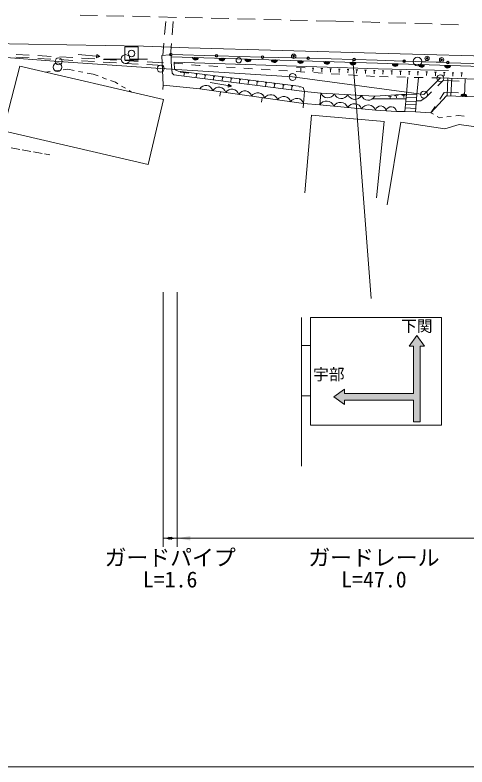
# Model space of a CAD drawing. Units: millimetres, scale not verified. Extents: x 40000 to 680000, y 20000 to 380000.
# Drawn here: x 295382 to 347049, y 205000 to 290948 of the extents above; entities that cross this region are included whole.
import ezdxf
from ezdxf.enums import TextEntityAlignment as Align

# ---------------------------------------------------------------- set-up
doc = ezdxf.new("R2010")
doc.units = ezdxf.units.MM
doc.header["$LTSCALE"] = 1000
doc.header["$PDMODE"] = 32
doc.header["$PDSIZE"] = 500
doc.linetypes.add('CHAIN', pattern=[18.5, 12, -1.5, 3.5, -1.5])
for name, color, linetype, lineweight in [('M-BGD', 7, 'Continuous', 13), ('M-BMK', 2, 'CHAIN', 13), ('M-BMK-OTRS', 5, 'Continuous', 13), ('M-BMK-ROW', 30, 'Continuous', 13), ('M-BMK-SRVR', 3, 'Continuous', 13), ('M-STR-HTXT', 7, 'Continuous', 13), ('M-STR-STRC', 7, 'Continuous', 13), ('M-TTL-BAND', 7, 'Continuous', 13)]:
    doc.layers.add(name, color=color, linetype=linetype, lineweight=lineweight)
doc.layers.add('M-OTRS', color=7, linetype='Continuous')
doc.styles.add('ＭＳ ゴシック', font='')
doc.styles.get('ＭＳ ゴシック').set_extended_font_data('MS Gothic')

# ---------------------------------------------------------------- blocks, each defined once
blk = doc.blocks.new('filled_arrow')
at = {"color": 0, "linetype": 'Continuous', "lineweight": -2}
blk.add_solid([(7.5, 1.25), (0, 0), (7.5, -1.25)], dxfattribs=at)

msp = doc.modelspace()

# ---------------------------------------------------------------- hatches: boundary and pattern name
at = {"layer": 'M-OTRS'}
for points in [[(341686, 253085), (342186, 253085), (341311, 254335), (340436, 253085), (340936, 253085)], [(341686, 244463), (341686, 253085), (340936, 253085), (340936, 244463)], [(333064, 248180), (333064, 247680), (333064, 246930), (333064, 246430), (331814, 247305)], [(340936, 246930), (340936, 247680), (333064, 247680), (333064, 246930)]]:
    msp.add_hatch(color=256, dxfattribs=at).paths.add_polyline_path(points)

# ---------------------------------------------------------------- linework, layer by layer
at = {"layer": 'M-BGD'}
for p, q in [((312483, 288710), (312616, 290204)), ((313473, 290198), (313354, 288703)), ((312271, 286318), (312395, 287714)), ((313275, 287706), (313167, 286343)), ((295501, 286447), (296999, 286362)), ((297997, 286305), (299494, 286220)), ((302598, 286438), (305088, 286212)), ((304697, 286059), (304731, 286433)), ((305088, 286212), (304697, 286059)), ((304731, 286433), (305088, 286212)), ((313342, 286421), (318281, 286289)), ((318581, 286281), (323519, 286149)), ((295483, 286134), (296981, 286048)), ((297979, 285991), (299477, 285906)), ((300475, 285849), (301973, 285764)), ((300493, 286163), (301990, 286077)), ((302971, 285707), (304468, 285621)), ((302989, 286020), (304486, 285935)), ((305467, 285564), (306964, 285479)), ((305485, 285878), (306982, 285793)), ((307522, 285918), (305522, 285914)), ((307963, 285422), (309460, 285337)), ((307981, 285736), (309478, 285651)), ((308522, 285919), (310522, 285917)), ((310477, 285594), (312357, 285486)), ((313225, 286188), (336815, 285447)), ((313558, 285563), (336910, 284815)), ((313564, 285433), (314561, 285352)), ((323819, 286141), (328758, 286008)), ((329058, 286000), (333996, 285868)), ((334296, 285860), (336765, 285794)), ((336765, 285794), (339709, 285690)), ((340886, 285648), (338888, 285719)), ((340008, 285679), (344705, 285513)), ((341886, 285613), (343885, 285542)), ((345005, 285502), (349702, 285336)), ((298880, 284434), (299404, 284498)), ((299901, 284558), (300397, 284618)), ((300893, 284679), (301418, 284743)), ((301418, 284743), (302139, 284604)), ((302630, 284510), (303121, 284416)), ((310459, 285280), (312339, 285173)), ((314014, 284529), (327801, 282822)), ((315558, 285271), (316465, 285198)), ((316465, 285198), (316554, 285192)), ((317552, 285128), (318550, 285064)), ((319548, 285001), (320546, 284937)), ((321544, 284873), (322542, 284809)), ((323540, 284746), (324538, 284682)), ((325536, 284618), (326534, 284554)), ((327532, 284490), (328530, 284427)), ((327559, 284951), (328559, 284913)), ((328059, 284932), (328044, 284532)), ((329358, 284883), (329558, 284876)), ((329458, 284879), (329443, 284480)), ((330357, 284846), (330557, 284838)), ((330457, 284842), (330442, 284442)), ((331357, 284808), (331556, 284801)), ((331456, 284804), (331441, 284405)), ((332356, 284771), (332556, 284763)), ((332456, 284767), (332441, 284367)), ((333355, 284733), (333555, 284725)), ((333455, 284729), (333440, 284330)), ((334354, 284695), (334554, 284688)), ((334454, 284692), (334439, 284292)), ((335354, 284658), (335554, 284650)), ((335454, 284654), (335439, 284254)), ((336353, 284620), (336553, 284613)), ((336453, 284617), (336438, 284217)), ((344945, 284607), (336910, 284815)), ((337353, 284589), (337552, 284584)), ((337452, 284587), (337441, 284187)), ((338352, 284561), (338552, 284555)), ((338452, 284558), (338441, 284158)), ((339352, 284532), (339552, 284526)), ((339452, 284529), (339440, 284129)), ((340351, 284503), (340551, 284497)), ((340451, 284500), (340440, 284101)), ((298935, 284421), (298880, 284434)), ((303612, 284322), (304333, 284184)), ((304333, 284184), (304889, 283980)), ((305358, 283807), (305828, 283634)), ((314252, 284437), (315244, 284313)), ((314748, 284375), (314698, 283978)), ((316038, 284213), (316236, 284188)), ((316137, 284201), (316088, 283804)), ((317030, 284089), (317229, 284064)), ((317129, 284077), (317080, 283680)), ((318023, 283965), (318221, 283940)), ((318122, 283953), (318072, 283556)), ((319015, 283841), (319213, 283816)), ((319114, 283828), (319064, 283431)), ((320007, 283717), (320205, 283692)), ((320106, 283704), (320057, 283307)), ((329528, 284363), (330526, 284299)), ((331524, 284235), (332522, 284172)), ((333520, 284108), (334518, 284044)), ((335516, 283980), (336470, 283919)), ((338031, 283887), (337031, 283908)), ((340030, 283847), (339030, 283867)), ((340124, 281907), (340296, 283841)), ((342030, 283806), (341030, 283826)), ((341526, 283816), (341316, 281868)), ((341351, 284475), (341551, 284469)), ((341451, 284472), (341439, 284072)), ((342350, 284446), (342550, 284440)), ((342450, 284443), (342439, 284043)), ((344029, 283765), (343030, 283785)), ((343350, 284417), (343550, 284411)), ((343450, 284414), (343439, 284014)), ((344350, 284388), (344550, 284383)), ((344450, 284385), (344438, 283986)), ((344785, 281710), (344847, 283736)), ((345307, 283720), (345216, 281694)), ((345349, 284360), (345549, 284354)), ((345449, 284357), (345438, 283957)), ((346349, 284331), (346549, 284325)), ((346449, 284328), (346437, 283928)), ((346780, 281637), (346843, 283666)), ((306297, 283462), (306853, 283257)), ((306853, 283257), (307138, 283087)), ((307568, 282831), (307997, 282575)), ((312318, 282944), (312267, 282447)), ((317673, 283234), (320136, 282805)), ((319735, 282685), (319799, 283054)), ((320136, 282805), (319735, 282685)), ((319799, 283054), (320136, 282805)), ((320999, 283593), (321198, 283568)), ((321099, 283580), (321049, 283183)), ((321992, 283468), (322190, 283444)), ((322091, 283456), (322041, 283059)), ((322984, 283344), (323182, 283319)), ((323083, 283332), (323033, 282935)), ((323976, 283220), (324175, 283195)), ((324075, 283208), (324026, 282811)), ((324968, 283096), (325167, 283071)), ((325068, 283084), (325018, 282687)), ((325961, 282972), (326159, 282947)), ((326060, 282959), (326010, 282563)), ((326953, 282848), (327151, 282823)), ((327052, 282835), (327002, 282438)), ((344316, 283464), (343714, 282865)), ((346165, 283399), (344316, 283464)), ((308426, 282319), (308712, 282149)), ((328378, 280820), (316492, 282518)), ((318869, 282178), (318798, 281683)), ((327945, 282724), (327972, 282720)), ((330352, 282032), (328490, 282224)), ((330352, 282032), (330228, 280693)), ((330352, 282032), (336509, 281668)), ((343004, 282161), (342402, 281562)), ((343963, 281349), (344456, 282105)), ((344456, 282105), (346095, 282042)), ((323623, 281499), (323553, 281004)), ((336238, 281355), (340081, 281380)), ((340124, 281907), (336509, 281668)), ((338087, 281650), (338424, 281666)), ((338255, 281658), (338266, 281433)), ((338761, 281730), (339168, 281749)), ((338965, 281739), (338977, 281468)), ((339614, 281770), (340020, 281789)), ((339817, 281779), (339829, 281508)), ((341770, 281144), (341261, 281159)), ((342402, 281562), (341770, 281144)), ((363652, 281022), (344698, 281713)), ((328378, 280820), (328307, 280325)), ((328378, 280820), (330228, 280693)), ((336595, 280092), (330228, 280693)), ((342922, 279757), (343415, 280512)), ((342922, 279757), (343205, 279600)), ((343643, 279357), (343926, 279200)), ((344765, 279297), (345262, 279354)), ((345758, 279411), (346100, 279450)), ((346100, 279450), (346711, 279395)), ((343926, 279200), (344268, 279239)), ((295913, 275592), (294928, 275766)), ((297193, 275364), (296208, 275539)), ((298473, 275137), (297488, 275312)), ((299366, 274978), (298768, 275085))]:
    msp.add_line(p, q, dxfattribs=at)
for points in [[(313224, 286298), (313040, 286397), (312169, 286308), (312318, 282944), (316492, 282518)], [(313224, 286298), (313229, 285550), (313346, 284322)], [(313558, 285563), (313598, 284732), (314014, 284529)], [(336815, 285447), (349866, 285031), (362989, 284627), (364074, 283123)], [(313346, 284322), (313550, 284105), (314406, 284004), (328490, 282224)], [(312318, 282944), (316492, 282518), (328378, 280820)], [(327801, 282822), (328323, 282667), (328490, 282224), (328378, 280820)], [(341163, 279873), (342922, 279757), (344698, 281713)], [(336718, 270041), (337581, 278793), (329269, 279494), (328527, 270616)], [(339962, 279925), (338992, 279935), (336595, 280092)], [(352373, 276709), (352435, 277570), (346148, 278443), (344512, 277932), (339481, 278698), (337938, 269243)]]:
    msp.add_lwpolyline(points, dxfattribs=at)
msp.add_lwpolyline([(295920, 285122), (312344, 281305), (310610, 273846), (294028, 277700)], close=True, dxfattribs=at)
for centre, radius in [((308022, 285919), 500), ((313192, 286425), 150), ((313192, 286425), 120), ((313192, 286425), 100), ((318431, 286285), 150), ((318431, 286285), 120), ((318431, 286285), 100), ((323669, 286145), 150), ((323669, 286145), 120), ((323669, 286145), 100), ((327236, 286235), 100), ((327236, 286235), 80), ((327236, 286235), 60), ((327236, 286235), 40), ((327236, 286235), 20), ((300235, 285002), 500), ((328908, 286004), 150), ((328908, 286004), 120), ((328908, 286004), 100), ((334146, 285864), 150), ((334146, 285864), 120), ((334146, 285864), 100), ((339858, 285685), 150), ((339858, 285685), 120), ((339858, 285685), 100), ((341386, 285631), 500), ((342483, 285996), 100), ((342483, 285996), 80), ((342483, 285996), 60), ((342483, 285996), 40), ((342483, 285996), 20), ((344151, 285829), 100), ((344151, 285829), 80), ((344151, 285829), 60), ((344151, 285829), 40), ((344151, 285829), 20), ((344855, 285508), 150), ((344855, 285508), 120), ((344855, 285508), 100)]:
    msp.add_circle(centre, radius, dxfattribs=at)
for centre, radius, start, end in [((316026, 286154), 354, 186.99753, 349.40271), ((316026, 286154), 283, 189.22157, 347.17867), ((316026, 286154), 212, 192.9679, 343.43234), ((316026, 286154), 142, 200.67963, 335.72061), ((316026, 286154), 100, 210.99729, 325.40295), ((319025, 286060), 354, 186.99753, 349.40271), ((319025, 286060), 283, 189.22157, 347.17867), ((319025, 286060), 212, 192.9679, 343.43234), ((319025, 286060), 142, 200.67963, 335.72061), ((319025, 286060), 100, 210.99729, 325.40295), ((322023, 285966), 354, 186.99753, 349.40271), ((322023, 285966), 283, 189.22157, 347.17867), ((322023, 285966), 212, 192.9679, 343.43234), ((322023, 285966), 142, 200.67963, 335.72061), ((322023, 285966), 100, 210.99729, 325.40295), ((325022, 285872), 354, 186.99753, 349.40271), ((325022, 285872), 283, 189.22157, 347.17867), ((325022, 285872), 212, 192.9679, 343.43234), ((325022, 285872), 142, 200.67963, 335.72061), ((325022, 285872), 100, 210.99729, 325.40295), ((328021, 285777), 354, 186.99753, 349.40271), ((328021, 285777), 283, 189.22157, 347.17867), ((328021, 285777), 212, 192.9679, 343.43234), ((328021, 285777), 142, 200.67963, 335.72061), ((328021, 285777), 100, 210.99729, 325.40295), ((331019, 285683), 354, 186.99753, 349.40271), ((331019, 285683), 283, 189.22157, 347.17867), ((331019, 285683), 212, 192.9679, 343.43234), ((331019, 285683), 142, 200.67963, 335.72061), ((331019, 285683), 100, 210.99729, 325.40295), ((334018, 285589), 354, 186.99753, 349.40271), ((334018, 285589), 283, 189.22157, 347.17867), ((334018, 285589), 212, 192.9679, 343.43234), ((334018, 285589), 142, 200.67963, 335.72061), ((334018, 285589), 100, 210.99729, 325.40295), ((338845, 285436), 354, 186.97258, 349.37776), ((338845, 285436), 283, 189.19662, 347.15372), ((338845, 285436), 212, 192.94294, 343.40739), ((338845, 285436), 142, 200.65467, 335.69566), ((338845, 285436), 100, 210.97233, 325.378), ((341843, 285341), 354, 186.97258, 349.37776), ((341843, 285341), 283, 189.19662, 347.15372), ((341843, 285341), 212, 192.94294, 343.40739), ((341843, 285341), 142, 200.65467, 335.69566), ((341843, 285341), 100, 210.97233, 325.378), ((344842, 285245), 354, 186.97258, 349.37776), ((344842, 285245), 283, 189.19662, 347.15372), ((344842, 285245), 212, 192.94294, 343.40739), ((344842, 285245), 142, 200.65467, 335.69566), ((344842, 285245), 100, 210.97233, 325.378), ((317190, 282102), 813, 14.52435, 149.22259), ((318676, 281890), 813, 14.52435, 149.22259), ((320162, 281677), 813, 14.52435, 149.22259), ((321648, 281465), 813, 14.52435, 149.22259), ((323133, 281253), 813, 14.52435, 149.22259), ((331142, 282330), 844, 200.67909, 332.54527), ((332681, 282239), 844, 200.67909, 332.54527), ((346678, 281586), 354, 6.71043, 169.1156), ((324619, 281041), 813, 14.52435, 149.22259), ((326105, 280829), 813, 14.52435, 149.22259), ((327591, 280617), 813, 14.52435, 149.22259), ((330987, 280231), 889, 20.55586, 148.65089), ((334220, 282148), 844, 200.67909, 332.54527), ((335759, 282057), 844, 200.67909, 332.54527), ((346678, 281586), 283, 8.93447, 166.89157), ((346678, 281586), 212, 12.68079, 163.14524), ((346678, 281586), 142, 20.39252, 155.43351), ((346678, 281586), 100, 30.71018, 145.11585), ((332579, 280080), 889, 20.55586, 148.65089), ((334171, 279930), 889, 20.55586, 148.65089), ((335762, 279780), 889, 20.55586, 148.65089), ((337187, 279942), 611, 6.71966, 165.81754), ((338386, 279864), 611, 6.71966, 165.81754)]:
    msp.add_arc(centre, radius, start, end, dxfattribs=at)
for p in [(327236, 286235), (342483, 285996), (344151, 285829)]:
    msp.add_point(p, dxfattribs=at)
at = {"layer": 'M-BMK'}
for p, q in [((304828, 290900), (302828, 290948)), ((307827, 290828), (305827, 290876)), ((310826, 290756), (308826, 290804)), ((313825, 290684), (311826, 290732)), ((316824, 290613), (314825, 290661)), ((319823, 290541), (317824, 290589)), ((322822, 290469), (320823, 290517)), ((325822, 290397), (323822, 290445)), ((328821, 290325), (326821, 290373)), ((332057, 290248), (329820, 290301)), ((334074, 290189), (332057, 290248)), ((337073, 290102), (335074, 290160)), ((340072, 290015), (338073, 290073)), ((343071, 289928), (341071, 289986)), ((346069, 289841), (344070, 289899))]:
    msp.add_line(p, q, dxfattribs=at)
at = {"layer": 'M-BMK-OTRS'}
for points in [[(336618, 286589), (315205, 287212), (310050, 287393), (288136, 287757)], [(336618, 286589), (386817, 285237), (397714, 285034), (420208, 284460), (426587, 284300), (437829, 284019), (518618, 281884), (573103, 280303)]]:
    msp.add_lwpolyline(points, dxfattribs=at)
at = {"layer": 'M-BMK-ROW'}
msp.add_line((364062, 283062), (344029, 283765), dxfattribs=at)
msp.add_lwpolyline([(344029, 283765), (342129, 281850), (327112, 283877), (312033, 284829), (300368, 285651), (293327, 286177), (285621, 286378), (272403, 282237), (269129, 273416), (259701, 247717), (254774, 233868)], dxfattribs=at)
for centre in [(300368, 285651), (312033, 284829), (327112, 283877), (344016, 283723), (342129, 281850)]:
    msp.add_circle(centre, 397, dxfattribs=at)
at = {"layer": 'M-BMK-SRVR'}
for p, q in [((307949, 285802), (307949, 287302)), ((307949, 287302), (309449, 287302)), ((309449, 287302), (309449, 285802)), ((309449, 285802), (307949, 285802))]:
    msp.add_line(p, q, dxfattribs=at)
msp.add_circle((308699, 286552), 375, dxfattribs=at)
at = {"layer": 'M-STR-HTXT'}
for p, q in [((312313, 259278), (312313, 230145)), ((313913, 259278), (313913, 230145)), ((313913, 231145), (312313, 231145)), ((358913, 231145), (313913, 231145))]:
    msp.add_line(p, q, dxfattribs=at)
at = {"layer": 'M-STR-STRC'}
for p, q in [((333983, 285869), (336113, 258565)), ((340060, 281122), (341255, 281070)), ((340092, 281521), (341285, 281469)), ((340928, 281885), (341316, 281868)), ((339994, 280324), (341194, 280272)), ((340027, 280723), (341224, 280671)), ((328145, 256378), (328145, 239378)), ((329145, 244057), (329145, 256378)), ((329145, 256378), (344145, 256378)), ((344145, 256378), (344145, 244057)), ((340436, 253085), (341311, 254335)), ((341311, 254335), (342186, 253085)), ((328145, 253171), (329145, 253171)), ((340936, 253085), (340436, 253085)), ((340936, 253085), (340936, 247680)), ((342186, 253085), (341686, 253085)), ((341686, 253085), (341686, 244463)), ((331814, 247305), (333064, 248180)), ((333064, 248180), (333064, 247680)), ((333064, 247680), (340936, 247680)), ((328145, 247421), (329145, 247421)), ((333064, 246430), (331814, 247305)), ((333064, 246930), (333064, 246430)), ((333064, 246930), (340936, 246930)), ((340936, 246930), (340936, 244463)), ((340936, 244463), (341686, 244463)), ((344145, 244057), (329145, 244057))]:
    msp.add_line(p, q, dxfattribs=at)
msp.add_lwpolyline([(339962, 279925), (341163, 279873), (341316, 281874), (340124, 281907)], close=True, dxfattribs=at)
msp.add_circle((320953, 285781), 303, dxfattribs=at)
at = {"layer": 'M-TTL-BAND'}
msp.add_line((40000, 205000), (579000, 205000), dxfattribs=at)

# ---------------------------------------------------------------- block references
at = {"layer": 'M-STR-HTXT'}
for p, xscale, yscale in [((312313, 231145), 133, 133), ((313913, 231145), 200, 200)]:
    msp.add_blockref('filled_arrow', p, dxfattribs=dict(at, xscale=xscale, yscale=yscale))
at = {"layer": 'M-STR-HTXT', "xscale": 133, "yscale": 133, "rotation": 180}
msp.add_blockref('filled_arrow', (313913, 231145), dxfattribs=at)

# ---------------------------------------------------------------- texts
at = {"layer": 'M-STR-HTXT', "style": 'ＭＳ ゴシック'}
for s, p in [('ガードパイプ', (313113, 227467)), ('ガードレール', (336413, 227467)), ('L=1.6', (313113, 224967)), ('L=47.0', (336413, 224967))]:
    msp.add_text(s, height=1833, dxfattribs=at).set_placement(p, align=Align.BOTTOM_CENTER)
at = {"layer": 'M-STR-STRC', "style": 'ＭＳ ゴシック'}
for s, p in [('下関', (341311, 254335)), ('宇部', (331257, 248820))]:
    msp.add_text(s, height=1320, dxfattribs=at).set_placement(p, align=Align.BOTTOM_CENTER)

doc.saveas('drawing.dxf')
